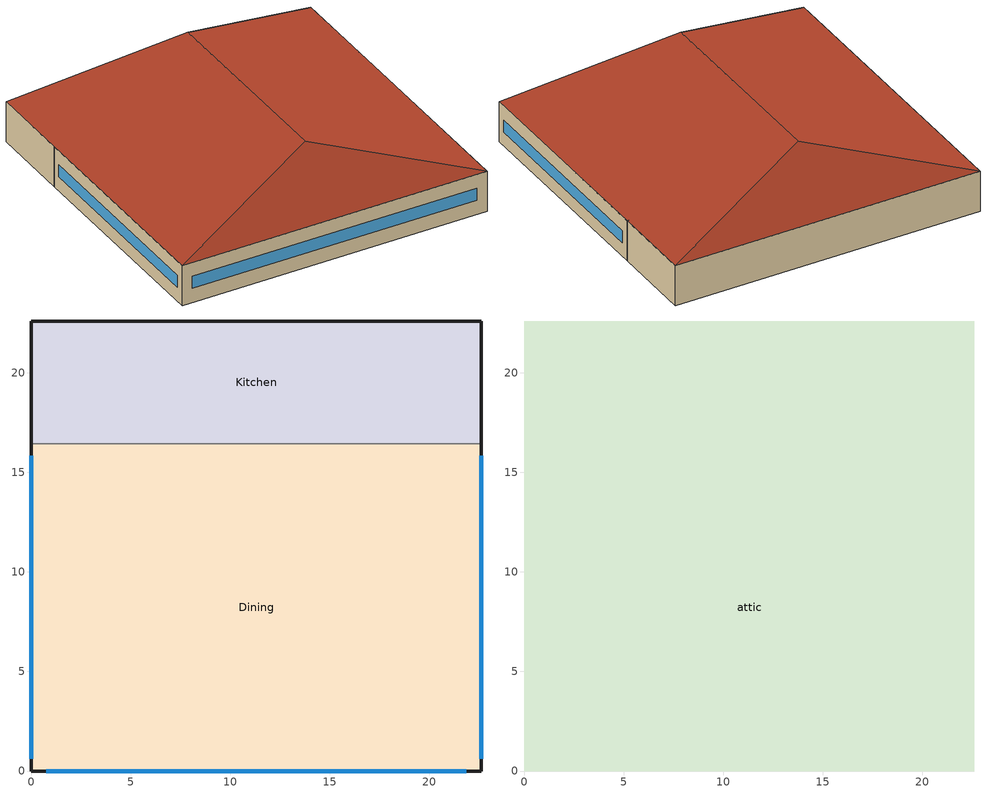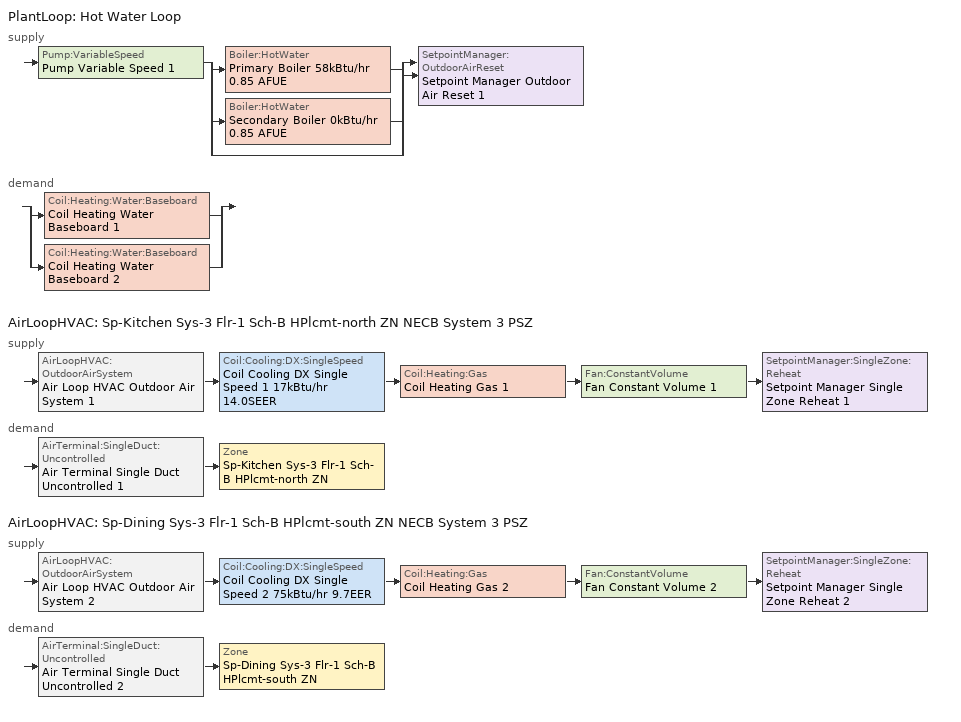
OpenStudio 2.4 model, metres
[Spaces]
Kitchen
 floor ground: 22.61,22.61 22.61,16.44 0,16.44 0,22.61 z0
 wall outside: 22.61,16.44 22.61,22.61 0,22.61 0,16.44 z0:3.05
 wall to Dining: 0,16.44 22.61,16.44 z0:3.05
Dining
 floor ground: 22.61,16.44 22.61,0 0,0 0,16.44 z0
 wall outside: 0,16.44 0,0 22.61,0 22.61,16.44 z0:3.05
 window: 0,15.84 0,0.6 / 22.61,0.6 22.61,15.84 / 0.75,0 21.86,0 z1.07:1.98
attic
 floor to Dining: 22.61,16.44 22.61,0 0,0 0,16.44 z3.05
 floor to Kitchen: 22.61,22.61 22.61,16.44 0,16.44 0,22.61 z3.05
 roof outside: 11.3,18.84,6.82 22.61,22.61,3.05 0,22.61,3.05; 11.3,3.77,6.82 0,0,3.05 22.61,0,3.05; 11.3,18.84,6.82 0,22.61,3.05 0,0,3.05 11.3,3.77,6.82; 11.3,3.77,6.82 22.61,0,3.05 22.61,22.61,3.05 11.3,18.84,6.82
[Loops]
PlantLoop 'Hot Water Loop'
 supply: Pump:VariableSpeed 'Pump Variable Speed 1' > split
  | Boiler:HotWater 'Primary Boiler 58kBtu/hr 0.85 AFUE'
  | Boiler:HotWater 'Secondary Boiler 0kBtu/hr 0.85 AFUE'
  | bypass
  join > SetpointManager:OutdoorAirReset 'Setpoint Manager Outdoor Air Reset 1'
 demand: split
  | Coil:Heating:Water:Baseboard 'Coil Heating Water Baseboard 1'
  | Coil:Heating:Water:Baseboard 'Coil Heating Water Baseboard 2'
AirLoopHVAC 'Sp-Kitchen Sys-3 Flr-1 Sch-B HPlcmt-north ZN NECB System 3 PSZ'
 supply: AirLoopHVAC:OutdoorAirSystem 'Air Loop HVAC Outdoor Air System 1' > Coil:Cooling:DX:SingleSpeed 'Coil Cooling DX Single Speed 1 17kBtu/hr 14.0SEER' > Coil:Heating:Gas 'Coil Heating Gas 1' > Fan:ConstantVolume 'Fan Constant Volume 1' > SetpointManager:SingleZone:Reheat 'Setpoint Manager Single Zone Reheat 1'
 demand: AirTerminal:SingleDuct:Uncontrolled 'Air Terminal Single Duct Uncontrolled 1' > Zone 'Sp-Kitchen Sys-3 Flr-1 Sch-B HPlcmt-north ZN'
AirLoopHVAC 'Sp-Dining Sys-3 Flr-1 Sch-B HPlcmt-south ZN NECB System 3 PSZ'
 supply: AirLoopHVAC:OutdoorAirSystem 'Air Loop HVAC Outdoor Air System 2' > Coil:Cooling:DX:SingleSpeed 'Coil Cooling DX Single Speed 2 75kBtu/hr 9.7EER' > Coil:Heating:Gas 'Coil Heating Gas 2' > Fan:ConstantVolume 'Fan Constant Volume 2' > SetpointManager:SingleZone:Reheat 'Setpoint Manager Single Zone Reheat 2'
 demand: AirTerminal:SingleDuct:Uncontrolled 'Air Terminal Single Duct Uncontrolled 2' > Zone 'Sp-Dining Sys-3 Flr-1 Sch-B HPlcmt-south ZN'
[Site]
Banff CS_AB_CAN: Latitude {deg}=51.193; Longitude {deg}=-115.552; Time Zone {hr}=-7; Elevation {m}=1396.9; Terrain=City
[Building]
NECB_2011FullServiceRestaurant: North Axis {deg}=0; Default Construction Set=NECB2011 - FullSrvRest - WholeBuilding - NECB HDD Method at hdd = 5500.0; Standards Number of Stories=1; Standards Number of Above Ground Stories=1; Standards Building Type=FullServiceRestaurant
[Site:WaterMainsTemperature]
Calculation Method=Correlation; Annual Average Outdoor Air Temperature {C}=2.93333; Maximum Difference In Monthly Average Outdoor Air Temperatures {deltaC}=24.2
[Site:GroundTemperature:BuildingSurface]
19.527, 19.502, 19.536, 19.598, 20.002, 21.64, 22.225, 22.375, 21.449, 20.121, 19.802, 19.633
[SizingPeriod:DesignDay] Barometric Pressure {Pa}=85631; Sky Clearness=0; Rain Indicator=0; Snow Indicator=0; Day of Month=21; Daylight Saving Time Indicator=0; Humidity Indicating Type=Wetbulb; Dry-Bulb Temperature Range Modifier Type=DefaultMultipliers
Name | Maximum Dry-Bulb Temperature {C} | Daily Dry-Bulb Temperature Range {deltaC} | Humidity Indicating Conditions at Maximum Dry-Bulb | Wind Speed {m/s} | Wind Direction {deg} | Month | Day Type | Solar Model Indicator | ASHRAE Taub | ASHRAE Taud
Banff CS Ann Clg .4% Condns WB=>MDB | 24 | 14.4 | 14.9 | 3.1 | 230 | 7 | SummerDesignDay | ASHRAETau | 0.357 | 2.375
Banff CS Ann Htg 99.6% Condns DB | -30.3 | 0 | -30.3 | 1.3 | 70 | 12 | WinterDesignDay | ASHRAEClearSky
Banff CS Ann Clg .4% Condns DB=>MWB | 27.4 | 14.4 | 13.7 | 3.1 | 230 | 7 | SummerDesignDay | ASHRAETau | 0.357 | 2.375
[Material:NoMass] Thermal Absorptance=0.9; Solar Absorptance=0.7
Name | Roughness | Thermal Resistance {m2-K/W} | Visible Absorptance
CP02 CARPET PAD | VeryRough | 0.21648 | 0.8
Typical Insulation R-13.06 1 | Smooth | 5.91238 | 0.7
Typical Carpet Pad 1 | Smooth | 0.21648 | 0.8
Typical Insulation R-10.11 1 | Smooth | 4.49096 | 0.7
Typical Insulation R-19.63 1 | Smooth | 6.17282 | 0.7
Typical Carpet Pad 2 | Smooth | 1.25503 | 0.8
Typical Carpet Pad 3 | Smooth | 3.45515 | 0.8
Typical Insulation R-0.58 1 | Smooth | 0.454528 | 0.7
Typical Insulation R-1.15 1 | Smooth | 0.454545 | 0.7
[Material]
Name | Roughness | Thickness {m} | Conductivity {W/m-K} | Density {kg/m3} | Specific Heat {J/kg-K} | Thermal Absorptance | Solar Absorptance | Visible Absorptance
100mm Normalweight concrete floor | MediumSmooth | 0.1016 | 2.31 | 2322 | 832
G01 13mm gypsum board | Smooth | 0.0127 | 0.16 | 800 | 1090 | 0.9 | 0.7 | 0.5
G05 25mm wood | MediumSmooth | 0.0254 | 0.15 | 608 | 1630 | 0.9 | 0.5 | 0.5
4 in. Normalweight Concrete Floor 1 | MediumRough | 0.1016 | 2.31 | 2322 | 832 | 0.9 | 0.7 | 0.7
1IN Stucco 1 | Smooth | 0.0253 | 0.6918 | 1858 | 837 | 0.9 | 0.7 | 0.92
8IN CONCRETE HW RefBldg 1 | Rough | 0.2032 | 1.311 | 2240 | 836.8 | 0.9 | 0.7 | 0.7
1/2IN Gypsum 1 | Smooth | 0.0127 | 0.16 | 784.9 | 830 | 0.9 | 0.4 | 0.4
Metal Roof Surface 1; F08 Metal surface 1 | Smooth | 0.0008 | 45.28 | 7824 | 500 | 0.9 | 0.7 | 0.7
6 in. Normalweight Concrete Floor 1; 6 in. Normalweight Concrete Floor 2 | MediumRough | 0.1524 | 2.31 | 2322 | 832 | 0.9 | 0.7 | 0.7
[Construction]
Typical Interior Floor: 100mm Normalweight concrete floor, CP02 CARPET PAD
Typical Interior Wall: G01 13mm gypsum board, G01 13mm gypsum board
Typical Interior Ceiling: CP02 CARPET PAD, 100mm Normalweight concrete floor
Typical Interior Window: Clear 3mm
Typical Interior Door; Typical Interior Partition: G05 25mm wood
Customized opaque construction Typical Insulated Exterior Mass Floor R-15.63 to conductance of 0.162: Typical Insulation R-13.06 1, 4 in. Normalweight Concrete Floor 1, Typical Carpet Pad 1
Customized opaque construction Typical Insulated Exterior Mass Wall R-12.5 to conductance of 0.21: 1IN Stucco 1, 8IN CONCRETE HW RefBldg 1, Typical Insulation R-10.11 1, 1/2IN Gypsum 1
Customized opaque construction Typical Insulated Metal Building Roof R-20.41 to conductance of 0.162: Metal Roof Surface 1, Typical Insulation R-19.63 1
Customized opaque construction Typical Insulated Carpeted 6in Slab Floor to conductance of 0.757: 6 in. Normalweight Concrete Floor 1, Typical Carpet Pad 2
Customized opaque construction Typical Insulated Carpeted 6in Slab Floor to conductance of 0.284: 6 in. Normalweight Concrete Floor 2, Typical Carpet Pad 3
Customized Fenestration: cond=0.220 tvis=0.220 tsol=0.232: Customized Fenestration:: cond=0.220 tvis=0.220 tsol=0.232
Customized opaque construction Typical Insulated Metal Door R-1.43 to conductance of 2.2: F08 Metal surface 1, Typical Insulation R-0.58 1
Customized Fenestration: cond=0.220 tvis=0.441 tsol=0.279: Customized Fenestration:: cond=0.220 tvis=0.441 tsol=0.279
Customized opaque construction Typical Overhead Door R-2.0 to conductance of 2.2: Typical Insulation R-1.15 1
Customized Fenestration: cond=0.220 tvis=0.294 tsol=0.332: Customized Fenestration:: cond=0.220 tvis=0.294 tsol=0.332
Customized Fenestration: cond=0.220 tvis=0.898 tsol=0.837: Customized Fenestration:: cond=0.220 tvis=0.898 tsol=0.837
[DefaultConstructionSet]
NECB2011 - FullSrvRest - WholeBuilding - NECB HDD Method at hdd = 5500.0: Default Exterior Surface Constructions=NECB2011 - FullSrvRest - WholeBuilding - NECB HDD Method at hdd = 5500.0; Default Interior Surface Constructions=Default Surface Constructions 2; Default Ground Contact Surface Constructions=NECB2011 - FullSrvRest - WholeBuilding - NECB HDD Method at hdd = 5500.0 1; Default Exterior SubSurface Constructions=NECB2011 - FullSrvRest - WholeBuilding - NECB HDD Method at hdd = 5500.0; Default Interior SubSurface Constructions=Default Sub Surface Constructions 2; Interior Partition Construction=Typical Interior Partition
[DefaultSurfaceConstructions]
Name | Floor Construction | Wall Construction | Roof Ceiling Construction
Default Surface Constructions 2 | Typical Interior Floor | Typical Interior Wall | Typical Interior Ceiling
NECB2011 - FullSrvRest - WholeBuilding - NECB HDD Method at hdd = 5500.0 | Customized opaque construction Typical Insulated Exterior Mass Floor R-15.63 to conductance of 0.162 | Customized opaque construction Typical Insulated Exterior Mass Wall R-12.5 to conductance of 0.21 | Customized opaque construction Typical Insulated Metal Building Roof R-20.41 to conductance of 0.162
NECB2011 - FullSrvRest - WholeBuilding - NECB HDD Method at hdd = 5500.0 1 | Customized opaque construction Typical Insulated Carpeted 6in Slab Floor to conductance of 0.757 | Customized opaque construction Typical Insulated Carpeted 6in Slab Floor to conductance of 0.284 | Customized opaque construction Typical Insulated Carpeted 6in Slab Floor to conductance of 0.284
[DefaultSubSurfaceConstructions]
Name | Fixed Window Construction | Operable Window Construction | Door Construction | Glass Door Construction | Overhead Door Construction | Skylight Construction | Tubular Daylight Dome Construction | Tubular Daylight Diffuser Construction
Default Sub Surface Constructions 2 | Typical Interior Window | Typical Interior Window | Typical Interior Door
NECB2011 - FullSrvRest - WholeBuilding - NECB HDD Method at hdd = 5500.0 | Customized Fenestration: cond=0.220 tvis=0.220 tsol=0.232 | Customized Fenestration: cond=0.220 tvis=0.220 tsol=0.232 | Customized opaque construction Typical Insulated Metal Door R-1.43 to conductance of 2.2 | Customized Fenestration: cond=0.220 tvis=0.441 tsol=0.279 | Customized opaque construction Typical Overhead Door R-2.0 to conductance of 2.2 | Customized Fenestration: cond=0.220 tvis=0.294 tsol=0.332 | Customized Fenestration: cond=0.220 tvis=0.898 tsol=0.837 | Customized Fenestration: cond=0.220 tvis=0.898 tsol=0.837
[WindowMaterial:Glazing]
Clear 3mm: Optical Data Type=SpectralAverage; Thickness {m}=0.003; Solar Transmittance at Normal Incidence=0.837; Front Side Solar Reflectance at Normal Incidence=0.075; Back Side Solar Reflectance at Normal Incidence=0.075; Visible Transmittance at Normal Incidence=0.898; Front Side Visible Reflectance at Normal Incidence=0.081; Back Side Visible Reflectance at Normal Incidence=0.081; Infrared Transmittance at Normal Incidence=0; Front Side Infrared Hemispherical Emissivity=0.84; Back Side Infrared Hemispherical Emissivity=0.84; Conductivity {W/m-K}=0.9; Dirt Correction Factor for Solar and Visible Transmittance=1; Solar Diffusing=No
[WindowMaterial:SimpleGlazingSystem] U-Factor {W/m2-K}=2.2; Solar Heat Gain Coefficient=0.6; Visible Transmittance=0.21
Customized Fenestration:: cond=0.220 tvis=0.220 tsol=0.232; Customized Fenestration:: cond=0.220 tvis=0.441 tsol=0.279; Customized Fenestration:: cond=0.220 tvis=0.294 tsol=0.332; Customized Fenestration:: cond=0.220 tvis=0.898 tsol=0.837
[Space]
Name | Space Type | Building Story | Thermal Zone | Part of Total Floor Area
Kitchen | Space Function Food preparation | Building Story 1 | Sp-Kitchen Sys-3 Flr-1 Sch-B HPlcmt-north ZN | Yes
Dining | Space Function Dining - family space | Building Story 1 | Sp-Dining Sys-3 Flr-1 Sch-B HPlcmt-south ZN | Yes
attic | Space Function - undefined - | Building Story 2 | Sp-attic Sys-0 Flr-2 Sch-- undefined - HPlcmt-core ZN | No
[BuildingStory]
Name | Nominal Z Coordinate {m}
Building Story 1 | 0
Building Story 2 | 3.0488
[SpaceType] Standards Building Type=Space Function
Name | Default Schedule Set | Design Specification Outdoor Air Object | Standards Space Type
Space Function - undefined - | Space Function - undefined - Schedule Set | Space Function - undefined - Ventilation | - undefined -
Space Function Dining - family space | Space Function Dining - family space Schedule Set | Space Function Dining - family space Ventilation | Dining - family space
Space Function Food preparation | Space Function Food preparation Schedule Set | Space Function Food preparation Ventilation | Food preparation
[DesignSpecification:OutdoorAir] Outdoor Air Flow per Person {m3/s-person}=0; Outdoor Air Flow Air Changes per Hour {1/hr}=0
Name | Outdoor Air Flow per Floor Area {m3/s-m2} | Outdoor Air Method | Outdoor Air Flow Rate {m3/s}
Space Function - undefined - Ventilation | 0
Space Function Dining - family space Ventilation | 0.0035814 | Sum | 0
Space Function Food preparation Ventilation | 0.0013716 | Sum | 0
[DefaultScheduleSet] Infiltration Schedule=Always On
Name | Number of People Schedule | People Activity Level Schedule | Lighting Schedule | Electric Equipment Schedule
Space Function - undefined - Schedule Set
Space Function Dining - family space Schedule Set; Space Function Food preparation Schedule Set | NECB-B-Occupancy | NECB-Activity | NECB-B-Lighting | NECB-B-Electric-Equipment
[ThermostatSetpoint:DualSetpoint]
Name | Heating Setpoint Temperature Schedule | Cooling Setpoint Temperature Schedule
Space Function - undefined - Thermostat 2
Space Function Food preparation Thermostat 2; Space Function Dining - family space Thermostat 2 | NECB-B-Thermostat Setpoint-Heating | NECB-B-Thermostat Setpoint-Cooling
[People:Definition] Number of People Calculation Method=People/Area; Fraction Radiant=0.3
Name | People per Space Floor Area {person/m2}
Space Function Dining - family space People Definition | 0.0999967
Space Function Food preparation People Definition | 0.0500522
[People] Work Efficiency Schedule=Work Efficiency Schedule; Clothing Insulation Schedule=Clothing Schedule; Air Velocity Schedule=Air Velocity Schedule; Multiplier=1
Name | People Definition | Space or SpaceType
Space Function Dining - family space People | Space Function Dining - family space People Definition | Space Function Dining - family space
Space Function Food preparation People | Space Function Food preparation People Definition | Space Function Food preparation
[Lights:Definition] Design Level Calculation Method=Watts/Area; Fraction Radiant=0.5; Fraction Visible=0.2
Name | Watts per Space Floor Area {W/m2}
Space Function Dining - family space Lights Definition | 9.59992
Space Function Food preparation Lights Definition | 10.6999
[Lights] Fraction Replaceable=1
Name | Lights Definition | Space or SpaceType
Space Function Dining - family space Lights | Space Function Dining - family space Lights Definition | Space Function Dining - family space
Space Function Food preparation Lights | Space Function Food preparation Lights Definition | Space Function Food preparation
[ElectricEquipment:Definition] Design Level Calculation Method=Watts/Area; Fraction Radiant=0.5
Name | Watts per Space Floor Area {W/m2}
Space Function Dining - family space Elec Equip Definition | 0.999992
Space Function Food preparation Elec Equip Definition | 9.99992
[ElectricEquipment]
Name | Electric Equipment Definition | Space or SpaceType
Space Function Dining - family space Elec Equip | Space Function Dining - family space Elec Equip Definition | Space Function Dining - family space
Space Function Food preparation Elec Equip | Space Function Food preparation Elec Equip Definition | Space Function Food preparation
[SpaceInfiltration:DesignFlowRate] Schedule=Always On Discrete; Design Flow Rate Calculation Method=Flow/ExteriorArea; Flow per Exterior Surface Area {m3/s-m2}=0.00025; Constant Term Coefficient=0; Temperature Term Coefficient=0; Velocity Term Coefficient=0.224; Velocity Squared Term Coefficient=0
Name | Space or SpaceType
attic Infiltration | attic
Dining Infiltration | Dining
Kitchen Infiltration | Kitchen
[ThermalZone] Use Ideal Air Loads=No
Name | Thermostat
Sp-attic Sys-0 Flr-2 Sch-- undefined - HPlcmt-core ZN | Space Function - undefined - Thermostat 2
Sp-Kitchen Sys-3 Flr-1 Sch-B HPlcmt-north ZN | Space Function Food preparation Thermostat 2
Sp-Dining Sys-3 Flr-1 Sch-B HPlcmt-south ZN | Space Function Dining - family space Thermostat 2
[Sizing:Zone] Zone Cooling Design Supply Air Temperature Input Method=SupplyAirTemperature; Zone Cooling Design Supply Air Temperature Difference {deltaC}=11.11; Zone Heating Design Supply Air Temperature Input Method=SupplyAirTemperature; Zone Heating Design Supply Air Temperature Difference {deltaC}=11.11; Zone Cooling Design Supply Air Humidity Ratio {kg-H2O/kg-air}=0.0085; Zone Heating Design Supply Air Humidity Ratio {kg-H2O/kg-air}=0.008; Cooling Design Air Flow Method=DesignDay; Heating Design Air Flow Method=DesignDay; Account for Dedicated Outdoor Air System=No; Dedicated Outdoor Air System Control Strategy=NeutralSupplyAir; Dedicated Outdoor Air Low Setpoint Temperature for Design {C}=autosize; Dedicated Outdoor Air High Setpoint Temperature for Design {C}=autosize
Name | Zone Cooling Design Supply Air Temperature {C} | Zone Heating Design Supply Air Temperature {C} | Zone Heating Sizing Factor | Zone Cooling Sizing Factor
Sp-attic Sys-0 Flr-2 Sch-- undefined - HPlcmt-core ZN | 14 | 40
Sp-Kitchen Sys-3 Flr-1 Sch-B HPlcmt-north ZN; Sp-Dining Sys-3 Flr-1 Sch-B HPlcmt-south ZN | 13 | 43 | 1.3 | 1.1
[Zone equipment]
Sp-Kitchen Sys-3 Flr-1 Sch-B HPlcmt-north ZN: Air Terminal Single Duct Uncontrolled 1, Zone HVAC Baseboard Convective Water 1
Sp-Dining Sys-3 Flr-1 Sch-B HPlcmt-south ZN: Air Terminal Single Duct Uncontrolled 2, Zone HVAC Baseboard Convective Water 2
[PlantLoop]
Hot Water Loop: Fluid Type=Water; Glycol Concentration=0; Plant Loop Volume {m3}=Autocalculate; Load Distribution Scheme=Optimal
[Sizing:Plant]
Hot Water Loop: Loop Type=Heating; Design Loop Exit Temperature {C}=82; Loop Design Temperature Difference {deltaC}=16; Sizing Option=NonCoincident; Zone Timesteps in Averaging Window=1; Coincident Sizing Factor Mode=None
[Pump:VariableSpeed]
Pump Variable Speed 1: Motor Efficiency=0.7; Pump Control Type=Intermittent; Skin Loss Radiative Fraction=0.5; Design Power Sizing Method=PowerPerFlowPerPressure; Design Electric Power per Unit Flow Rate {W/(m3/s)}=348701.1; Design Shaft Power per Unit Flow Rate per Unit Head {W-s/m3-Pa}=1.28205; Design Minimum Flow Rate Fraction=0
[Boiler:HotWater] Fuel Type=NaturalGas; Nominal Thermal Efficiency=0.85; Normalized Boiler Efficiency Curve=BOILER-EFFFPLR-NECB2011; Water Outlet Upper Temperature Limit {C}=99; Boiler Flow Mode=ConstantFlow; Parasitic Electric Load {W}=0; Sizing Factor=1
Name | Nominal Capacity {W}
Primary Boiler 58kBtu/hr 0.85 AFUE | 16999.6
Secondary Boiler 0kBtu/hr 0.85 AFUE | 0.001
[SetpointManager:OutdoorAirReset]
Setpoint Manager Outdoor Air Reset 1: Control Variable=Temperature; Setpoint at Outdoor Low Temperature {C}=82; Outdoor Low Temperature {C}=-16; Setpoint at Outdoor High Temperature {C}=60; Outdoor High Temperature {C}=0
[AirLoopHVAC] Design Supply Air Flow Rate {m3/s}=AutoSize
Name | Availability Schedule
Sp-Kitchen Sys-3 Flr-1 Sch-B HPlcmt-north ZN NECB System 3 PSZ | Always On Discrete
Sp-Dining Sys-3 Flr-1 Sch-B HPlcmt-south ZN NECB System 3 PSZ | Sp-Dining Sys-3 Flr-1 Sch-B HPlcmt-south ZN NECB System 3 PSZ Occ Sch
[Sizing:System] Type of Load to Size On=Sensible; Design Outdoor Air Flow Rate {m3/s}=Autosize; Minimum System Air Flow Ratio=1; Preheat Design Temperature {C}=7; Preheat Design Humidity Ratio {kg-H2O/kg-Air}=0.008; Precool Design Temperature {C}=13; Precool Design Humidity Ratio {kg-H2O/kg-Air}=0.008; Central Cooling Design Supply Air Temperature {C}=13; Central Heating Design Supply Air Temperature {C}=43; Sizing Option=NonCoincident; 100% Outdoor Air in Cooling=No; 100% Outdoor Air in Heating=No; Central Cooling Design Supply Air Humidity Ratio {kg-H2O/kg-Air}=0.0085; Central Heating Design Supply Air Humidity Ratio {kg-H2O/kg-Air}=0.008; Cooling Design Air Flow Method=DesignDay; Cooling Design Air Flow Rate {m3/s}=0; Heating Design Air Flow Method=DesignDay; Heating Design Air Flow Rate {m3/s}=0; System Outdoor Air Method=ZoneSum; Zone Maximum Outdoor Air Fraction=1; Cooling Supply Air Flow Rate Per Floor Area {m3/s-m2}=0.00996765; Cooling Fraction of Autosized Cooling Supply Air Flow Rate=1; Cooling Supply Air Flow Rate Per Unit Cooling Capacity {m3/s-W}=3.94755e-05; Heating Supply Air Flow Rate Per Floor Area {m3/s-m2}=0.00996765; Heating Fraction of Autosized Heating Supply Air Flow Rate=1; Heating Fraction of Autosized Cooling Supply Air Flow Rate=1; Heating Supply Air Flow Rate Per Unit Heating Capacity {m3/s-W}=3.15882e-05; Cooling Design Capacity Method=CoolingDesignCapacity; Cooling Design Capacity {W}=autosize; Cooling Design Capacity Per Floor Area {W/m2}=234.7; Fraction of Autosized Cooling Design Capacity=1; Heating Design Capacity Method=HeatingDesignCapacity; Heating Design Capacity {W}=autosize; Heating Design Capacity Per Floor Area {W/m2}=157; Fraction of Autosized Heating Design Capacity=1; Central Cooling Capacity Control Method=OnOff
Sp-Kitchen Sys-3 Flr-1 Sch-B HPlcmt-north ZN NECB System 3 PSZ; Sp-Dining Sys-3 Flr-1 Sch-B HPlcmt-south ZN NECB System 3 PSZ
[Fan:ConstantVolume] Availability Schedule=Always On Discrete; Fan Efficiency=0.39975; Pressure Rise {Pa}=640; Maximum Flow Rate {m3/s}=AutoSize; Motor Efficiency=0.615
Fan Constant Volume 1; Fan Constant Volume 2
[Coil:Heating:Gas] Availability Schedule=Always On Discrete; Gas Burner Efficiency=0.8; Nominal Capacity {W}=AutoSize; Parasitic Electric Load {W}=0; Parasitic Gas Load {W}=0
Coil Heating Gas 1; Coil Heating Gas 2
[Coil:Cooling:DX:SingleSpeed] Availability Schedule=Always On Discrete; Rated Total Cooling Capacity {W}=autosize; Rated Sensible Heat Ratio=autosize; Rated Air Flow Rate {m3/s}=autosize; Rated Evaporator Fan Power Per Volume Flow Rate {W/(m3/s)}=773.3; Total Cooling Capacity Function of Temperature Curve=DXCOOL-NECB2011-REF-CAPFT; Total Cooling Capacity Function of Flow Fraction Curve=DXCOOL-NECB2011-REF-CAPFFLOW; Energy Input Ratio Function of Temperature Curve=DXCOOL-NECB2011-REF-COOLEIRFT; Energy Input Ratio Function of Flow Fraction Curve=DXCOOL-NECB2011-REF-COOLEIRFFLOW; Part Load Fraction Correlation Curve=DXCOOL-NECB2011-REF-COOLPLFFPLR; Condenser Type=AirCooled; Evaporative Condenser Effectiveness=0; Evaporative Condenser Air Flow Rate {m3/s}=Autosize; Evaporative Condenser Pump Rated Power Consumption {W}=Autosize; Crankcase Heater Capacity {W}=0; Maximum Outdoor Dry-Bulb Temperature for Crankcase Heater Operation {C}=0; Basin Heater Capacity {W/K}=0; Basin Heater Setpoint Temperature {C}=10
Name | Rated COP {W/W}
Coil Cooling DX Single Speed 1 17kBtu/hr 14.0SEER | 3.8248
Coil Cooling DX Single Speed 2 75kBtu/hr 9.7EER | 3.33579
[Controller:OutdoorAir] Minimum Outdoor Air Flow Rate {m3/s}=0; Maximum Outdoor Air Flow Rate {m3/s}=Autosize; Economizer Control Action Type=ModulateFlow; Lockout Type=NoLockout; Minimum Limit Type=FixedMinimum; High Humidity Control=No; Heat Recovery Bypass Control Type=BypassWhenWithinEconomizerLimits
Name | Economizer Control Type | Economizer Maximum Limit Dry-Bulb Temperature {C} | Economizer Maximum Limit Enthalpy {J/kg} | Economizer Minimum Limit Dry-Bulb Temperature {C} | Minimum Outdoor Air Schedule | Controller Mechanical Ventilation
Controller Outdoor Air 1 | NoEconomizer | 28 | 64000 | -100 | Always On Discrete | Controller Mechanical Ventilation 1
Controller Outdoor Air 2 | DifferentialEnthalpy |  |  |  | Sp-Dining Sys-3 Flr-1 Sch-B HPlcmt-south ZN NECB System 3 PSZ Occ Sch | Controller Mechanical Ventilation 2
[Controller:MechanicalVentilation] Availability Schedule=Always On Discrete; System Outdoor Air Method=ZoneSum
Controller Mechanical Ventilation 1; Controller Mechanical Ventilation 2
[AirLoopHVAC:OutdoorAirSystem]
Name | Controller
Air Loop HVAC Outdoor Air System 1 | Controller Outdoor Air 1
Air Loop HVAC Outdoor Air System 2 | Controller Outdoor Air 2
[SetpointManager:SingleZone:Reheat] Minimum Supply Air Temperature {C}=13; Maximum Supply Air Temperature {C}=43
Name | Control Zone
Setpoint Manager Single Zone Reheat 1 | Sp-Kitchen Sys-3 Flr-1 Sch-B HPlcmt-north ZN
Setpoint Manager Single Zone Reheat 2 | Sp-Dining Sys-3 Flr-1 Sch-B HPlcmt-south ZN
[AirTerminal:SingleDuct:Uncontrolled] Availability Schedule=Always On Discrete; Maximum Air Flow Rate {m3/s}=AutoSize
Air Terminal Single Duct Uncontrolled 1; Air Terminal Single Duct Uncontrolled 2
[Coil:Heating:Water:Baseboard] Heating Design Capacity Method=HeatingDesignCapacity; Heating Design Capacity {W}=autosize; Heating Design Capacity Per Floor Area {W/m2}=0; Fraction of Autosized Heating Design Capacity=0.8
Coil Heating Water Baseboard 1; Coil Heating Water Baseboard 2
[ZoneHVAC:Baseboard:Convective:Water] Availability Schedule=Always On Discrete
Name | Heating Coil
Zone HVAC Baseboard Convective Water 1 | Coil Heating Water Baseboard 1
Zone HVAC Baseboard Convective Water 2 | Coil Heating Water Baseboard 2
[AvailabilityManager:NightCycle]
Availability Manager Night Cycle 1: Control Type=CycleOnAny; Thermostat Tolerance {deltaC}=1; Cycling Run Time {s}=3600
[Schedule:Ruleset]
Name | Default Day Schedule | Summer Design Day Schedule | Winter Design Day Schedule
Always On | Always On Default
Clothing Schedule | Clothing Schedule Default Winter Clothes
Air Velocity Schedule | Air Velocity Schedule Default
Work Efficiency Schedule | Work Efficiency Schedule Default
NECB-B-Occupancy | NECB-B-Occupancy Default
NECB-Activity | NECB-Activity Default | NECB-Activity Summer Design Day | NECB-Activity Winter Design Day
NECB-B-Lighting | NECB-B-Lighting Default
NECB-B-Electric-Equipment | NECB-B-Electric-Equipment Default
NECB-B-Thermostat Setpoint-Heating | NECB-B-Thermostat Setpoint-Heating Default
NECB-B-Thermostat Setpoint-Cooling | NECB-B-Thermostat Setpoint-Cooling Default
Sp-Dining Sys-3 Flr-1 Sch-B HPlcmt-south ZN NECB System 3 PSZ Occ Sch | Sp-Dining Sys-3 Flr-1 Sch-B HPlcmt-south ZN NECB System 3 PSZ Occ Sch Default | Sp-Dining Sys-3 Flr-1 Sch-B HPlcmt-south ZN NECB System 3 PSZ Occ Sch Summer Design Day | Sp-Dining Sys-3 Flr-1 Sch-B HPlcmt-south ZN NECB System 3 PSZ Occ Sch Winter Design Day
[Schedule:Day]
Always On Default; Clothing Schedule Default Winter Clothes; Sp-Dining Sys-3 Flr-1 Sch-B HPlcmt-south ZN NECB System 3 PSZ Occ Sch Default; Sp-Dining Sys-3 Flr-1 Sch-B HPlcmt-south ZN NECB System 3 PSZ Occ Sch Winter Design Day; Sp-Dining Sys-3 Flr-1 Sch-B HPlcmt-south ZN NECB System 3 PSZ Occ Sch Summer Design Day: 24, 0, 1
Clothing Schedule Summer Clothes: 24, 0, 0.5
Air Velocity Schedule Default: 24, 0, 0.2
Work Efficiency Schedule Default: 24, 0, 0
NECB-B-Occupancy Default; NECB-B-Occupancy Default|Wkdy Day: 1, 0, 0.3, 2, 0, 0.1, 9, 0, 0, 10, 0, 0.1, 11, 0, 0.2, 12, 0, 0.5, 13, 0, 0.9, 14, 0, 0.8, 15, 0, 0.5, 17, 0, 0.2, 18, 0, 0.3, 19, 0, 0.6, 22, 0, 0.9, 23, 0, 0.6, 24, 0, 0.4
NECB-B-Occupancy Sat Day: 1, 0, 0.5, 2, 0, 0.3, 9, 0, 0, 10, 0, 0.1, 11, 0, 0.2, 12, 0, 0.5, 13, 0, 0.9, 14, 0, 0.8, 15, 0, 0.5, 17, 0, 0.2, 18, 0, 0.3, 19, 0, 0.6, 22, 0, 0.9, 24, 0, 0.6
NECB-B-Occupancy Sun|Hol Day: 1, 0, 0.1, 2, 0, 0.3, 10, 0, 0, 11, 0, 0.1, 12, 0, 0.4, 14, 0, 0.5, 15, 0, 0.4, 18, 0, 0.2, 19, 0, 0.5, 21, 0, 0.7, 22, 0, 0.5, 23, 0, 0.3, 24, 0, 0.1
NECB-Activity Default; NECB-Activity Winter Design Day; NECB-Activity Summer Design Day: 24, 0, 130
NECB-B-Lighting Default; NECB-B-Lighting Default|Wkdy Day; NECB-B-Lighting Sat Day; NECB-B-Electric-Equipment Default; NECB-B-Electric-Equipment Default|Wkdy Day; NECB-B-Electric-Equipment Sat Day: 1, 0, 0.9, 2, 0, 0.5, 9, 0, 0.1, 10, 0, 0.5, 11, 0, 0.7, 24, 0, 0.9
NECB-B-Lighting Sun|Hol Day; NECB-B-Electric-Equipment Sun|Hol Day: 2, 0, 0.5, 10, 0, 0.1, 11, 0, 0.5, 23, 0, 0.9, 24, 0, 0.5
NECB-B-Thermostat Setpoint-Heating Default; NECB-B-Thermostat Setpoint-Heating Default|Wkdy Day; NECB-B-Thermostat Setpoint-Heating Sat Day: 2, 0, 22, 8, 0, 18, 9, 0, 20, 24, 0, 22
NECB-B-Thermostat Setpoint-Heating Sun|Hol Day: 1, 0, 18, 2, 0, 22, 9, 0, 18, 10, 0, 20, 23, 0, 22, 24, 0, 18
NECB-B-Thermostat Setpoint-Cooling Default; NECB-B-Thermostat Setpoint-Cooling Default|Wkdy Day; NECB-B-Thermostat Setpoint-Cooling Sat Day: 1, 0, 24, 8, 0, 35, 24, 0, 24
NECB-B-Thermostat Setpoint-Cooling Sun|Hol Day: 9, 0, 35, 23, 0, 24, 24, 0, 35
Sp-Dining Sys-3 Flr-1 Sch-B HPlcmt-south ZN NECB System 3 PSZ Occ Sch Monday; Sp-Dining Sys-3 Flr-1 Sch-B HPlcmt-south ZN NECB System 3 PSZ Occ Sch Tuesday; Sp-Dining Sys-3 Flr-1 Sch-B HPlcmt-south ZN NECB System 3 PSZ Occ Sch Wednesday; Sp-Dining Sys-3 Flr-1 Sch-B HPlcmt-south ZN NECB System 3 PSZ Occ Sch Thursday; Sp-Dining Sys-3 Flr-1 Sch-B HPlcmt-south ZN NECB System 3 PSZ Occ Sch Friday: 1, 0, 1, 10, 0, 0, 24, 0, 1
Sp-Dining Sys-3 Flr-1 Sch-B HPlcmt-south ZN NECB System 3 PSZ Occ Sch Saturday: 2, 0, 1, 10, 0, 0, 24, 0, 1
Sp-Dining Sys-3 Flr-1 Sch-B HPlcmt-south ZN NECB System 3 PSZ Occ Sch Sunday: 1, 0, 0, 2, 0, 1, 11, 0, 0, 23, 0, 1, 24, 0, 0
[Schedule:Rule] Date Specification Type=DateRange; Start Day=1
Name | Schedule Ruleset | Rule Order | Day Schedule | Start Month | End Month | End Day | Apply Monday | Apply Tuesday | Apply Wednesday | Apply Thursday | Apply Friday | Apply Saturday | Apply Sunday
Schedule Rule 1 | Clothing Schedule | 0 | Clothing Schedule Summer Clothes | 5 | 9 | 30
Schedule Rule 2 | NECB-B-Occupancy | 2 | NECB-B-Occupancy Default|Wkdy Day | 1 | 12 | 31 | Yes | Yes | Yes | Yes | Yes
Schedule Rule 3 | NECB-B-Occupancy | 1 | NECB-B-Occupancy Sat Day | 1 | 12 | 31 |  |  |  |  |  | Yes
Schedule Rule 4 | NECB-B-Occupancy | 0 | NECB-B-Occupancy Sun|Hol Day | 1 | 12 | 31 |  |  |  |  |  |  | Yes
Schedule Rule 5 | NECB-B-Lighting | 2 | NECB-B-Lighting Default|Wkdy Day | 1 | 12 | 31 | Yes | Yes | Yes | Yes | Yes
Schedule Rule 6 | NECB-B-Lighting | 1 | NECB-B-Lighting Sat Day | 1 | 12 | 31 |  |  |  |  |  | Yes
Schedule Rule 7 | NECB-B-Lighting | 0 | NECB-B-Lighting Sun|Hol Day | 1 | 12 | 31 |  |  |  |  |  |  | Yes
Schedule Rule 8 | NECB-B-Electric-Equipment | 2 | NECB-B-Electric-Equipment Default|Wkdy Day | 1 | 12 | 31 | Yes | Yes | Yes | Yes | Yes
Schedule Rule 9 | NECB-B-Electric-Equipment | 1 | NECB-B-Electric-Equipment Sat Day | 1 | 12 | 31 |  |  |  |  |  | Yes
Schedule Rule 10 | NECB-B-Electric-Equipment | 0 | NECB-B-Electric-Equipment Sun|Hol Day | 1 | 12 | 31 |  |  |  |  |  |  | Yes
Schedule Rule 11 | NECB-B-Thermostat Setpoint-Heating | 2 | NECB-B-Thermostat Setpoint-Heating Default|Wkdy Day | 1 | 12 | 31 | Yes | Yes | Yes | Yes | Yes
Schedule Rule 12 | NECB-B-Thermostat Setpoint-Heating | 1 | NECB-B-Thermostat Setpoint-Heating Sat Day | 1 | 12 | 31 |  |  |  |  |  | Yes
Schedule Rule 13 | NECB-B-Thermostat Setpoint-Heating | 0 | NECB-B-Thermostat Setpoint-Heating Sun|Hol Day | 1 | 12 | 31 |  |  |  |  |  |  | Yes
Schedule Rule 14 | NECB-B-Thermostat Setpoint-Cooling | 2 | NECB-B-Thermostat Setpoint-Cooling Default|Wkdy Day | 1 | 12 | 31 | Yes | Yes | Yes | Yes | Yes
Schedule Rule 15 | NECB-B-Thermostat Setpoint-Cooling | 1 | NECB-B-Thermostat Setpoint-Cooling Sat Day | 1 | 12 | 31 |  |  |  |  |  | Yes
Schedule Rule 16 | NECB-B-Thermostat Setpoint-Cooling | 0 | NECB-B-Thermostat Setpoint-Cooling Sun|Hol Day | 1 | 12 | 31 |  |  |  |  |  |  | Yes
Sp-Dining Sys-3 Flr-1 Sch-B HPlcmt-south ZN NECB System 3 PSZ Occ Sch Monday Rule | Sp-Dining Sys-3 Flr-1 Sch-B HPlcmt-south ZN NECB System 3 PSZ Occ Sch | 6 | Sp-Dining Sys-3 Flr-1 Sch-B HPlcmt-south ZN NECB System 3 PSZ Occ Sch Monday | 1 | 12 | 25 | Yes
Sp-Dining Sys-3 Flr-1 Sch-B HPlcmt-south ZN NECB System 3 PSZ Occ Sch Tuesday Rule | Sp-Dining Sys-3 Flr-1 Sch-B HPlcmt-south ZN NECB System 3 PSZ Occ Sch | 5 | Sp-Dining Sys-3 Flr-1 Sch-B HPlcmt-south ZN NECB System 3 PSZ Occ Sch Tuesday | 1 | 12 | 26 |  | Yes
Sp-Dining Sys-3 Flr-1 Sch-B HPlcmt-south ZN NECB System 3 PSZ Occ Sch Wednesday Rule | Sp-Dining Sys-3 Flr-1 Sch-B HPlcmt-south ZN NECB System 3 PSZ Occ Sch | 4 | Sp-Dining Sys-3 Flr-1 Sch-B HPlcmt-south ZN NECB System 3 PSZ Occ Sch Wednesday | 1 | 12 | 27 |  |  | Yes
Sp-Dining Sys-3 Flr-1 Sch-B HPlcmt-south ZN NECB System 3 PSZ Occ Sch Thursday Rule | Sp-Dining Sys-3 Flr-1 Sch-B HPlcmt-south ZN NECB System 3 PSZ Occ Sch | 3 | Sp-Dining Sys-3 Flr-1 Sch-B HPlcmt-south ZN NECB System 3 PSZ Occ Sch Thursday | 1 | 12 | 28 |  |  |  | Yes
Sp-Dining Sys-3 Flr-1 Sch-B HPlcmt-south ZN NECB System 3 PSZ Occ Sch Friday Rule | Sp-Dining Sys-3 Flr-1 Sch-B HPlcmt-south ZN NECB System 3 PSZ Occ Sch | 2 | Sp-Dining Sys-3 Flr-1 Sch-B HPlcmt-south ZN NECB System 3 PSZ Occ Sch Friday | 1 | 12 | 29 |  |  |  |  | Yes
Sp-Dining Sys-3 Flr-1 Sch-B HPlcmt-south ZN NECB System 3 PSZ Occ Sch Saturday Rule | Sp-Dining Sys-3 Flr-1 Sch-B HPlcmt-south ZN NECB System 3 PSZ Occ Sch | 1 | Sp-Dining Sys-3 Flr-1 Sch-B HPlcmt-south ZN NECB System 3 PSZ Occ Sch Saturday | 1 | 12 | 30 |  |  |  |  |  | Yes
Sp-Dining Sys-3 Flr-1 Sch-B HPlcmt-south ZN NECB System 3 PSZ Occ Sch Sunday Rule | Sp-Dining Sys-3 Flr-1 Sch-B HPlcmt-south ZN NECB System 3 PSZ Occ Sch | 0 | Sp-Dining Sys-3 Flr-1 Sch-B HPlcmt-south ZN NECB System 3 PSZ Occ Sch Sunday | 1 | 12 | 31 |  |  |  |  |  |  | Yes
[Schedule:Constant]
Always On Discrete: Value=1
[Curve:Biquadratic] Minimum Value of x=13; Maximum Value of x=24; Minimum Value of y=24; Maximum Value of y=46
Name | Coefficient1 Constant | Coefficient2 x | Coefficient3 x**2 | Coefficient4 y | Coefficient5 y**2 | Coefficient6 x*y
DXCOOL-NECB2011-REF-CAPFT | 0.867905 | 0.0142459 | 0.00055436 | -0.0075575 | 3.3e-05 | -0.0001918
DXCOOL-NECB2011-REF-COOLEIRFT | 0.116936 | 0.0284933 | -0.0004112 | 0.0214108 | 0.00016103 | -0.0006791
[Curve:Quadratic] Coefficient1 Constant=1; Coefficient2 x=0; Coefficient3 x**2=0; Minimum Value of x=0; Maximum Value of x=1
DXCOOL-NECB2011-REF-CAPFFLOW; DXCOOL-NECB2011-REF-COOLEIRFFLOW
[Curve:Cubic] Maximum Value of x=1
Name | Coefficient1 Constant | Coefficient2 x | Coefficient3 x**2 | Coefficient4 x**3 | Minimum Value of x
DXCOOL-NECB2011-REF-COOLPLFFPLR | 0.0277 | 4.9151 | -8.184 | 4.2702 | 0.7
BOILER-EFFFPLR-NECB2011 | 0.2901 | 2.6664 | -3.764 | 1.82 | 0
